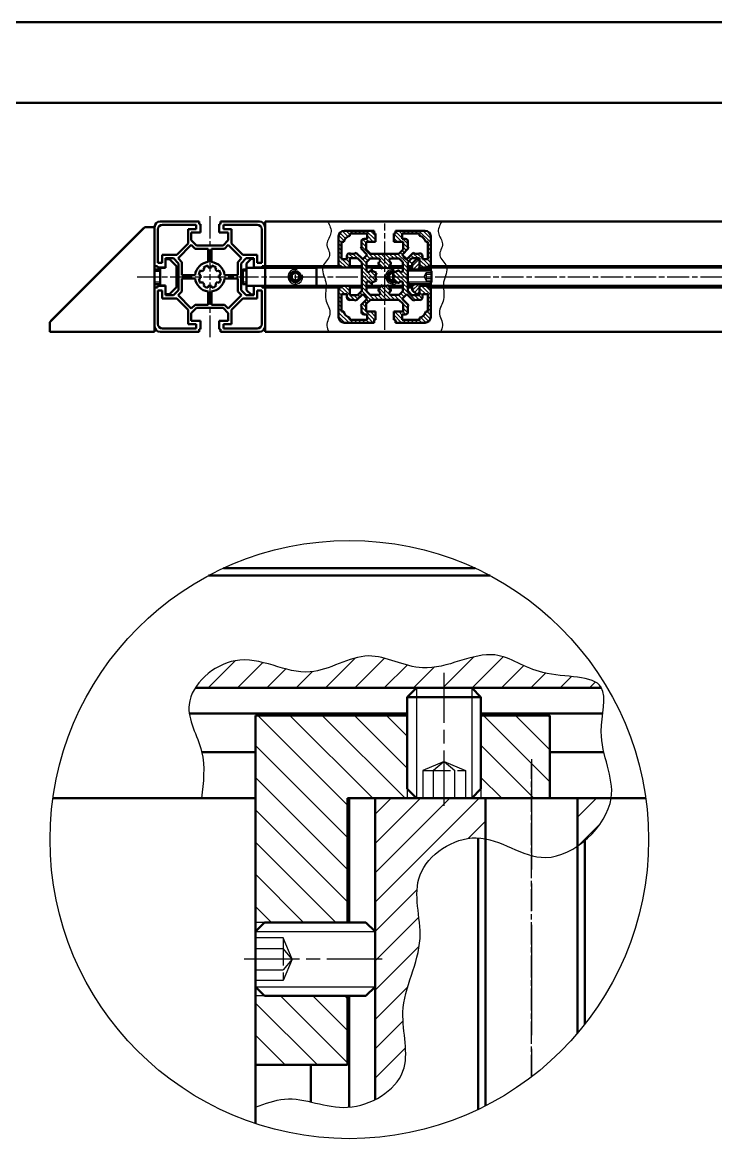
# Model space of a CAD drawing. Header units: millimetres. Extents: x 3537 to 7300, y -380 to 3324.
# Drawn here: x 4266 to 4643, y 1708 to 2315 of the extents above; entities that cross this region are included whole.
import ezdxf

# ---------------------------------------------------------------- set-up
doc = ezdxf.new("R2010")
doc.units = ezdxf.units.MM
for name, pattern in [('AM_ISO02W050x2', [3.75, 3, -0.75]), ('AM_ISO08W050', [18, 12, -1.5, 3, -1.5]), ('AM_ISO08W050x2', [9, 6, -0.75, 1.5, -0.75])]:
    doc.linetypes.add(name, pattern=pattern)
for name, color, linetype, lineweight in [('AM_0', 7, 'Continuous', 50), ('AM_1', 14, 'AM_ISO02W050x2', 25), ('AM_4', 3, 'Continuous', 25), ('AM_7', 4, 'AM_ISO08W050', 25), ('AM_8', 1, 'AM_ISO08W050x2', 25), ('MAIN-1', 7, 'Continuous', 50), ('Widoczne (ISO)', 7, 'Continuous', 50)]:
    doc.layers.add(name, color=color, linetype=linetype, lineweight=lineweight)
pattern_1 = [(45, (-5305.3465, -2026.3383), (-1.5939955, 1.5939955), [])]

# ---------------------------------------------------------------- blocks, each defined once
blk = doc.blocks.new('GENZOOC5LPPK5')
at = {"layer": 'AM_8'}
h = blk.add_hatch(dxfattribs=at)
h.set_pattern_fill('ANSI31', color=256, scale=0.71, style=0)
h.set_pattern_definition(pattern_1)
edge = h.paths.add_edge_path()
edge.add_spline(control_points=[(27.41, 16.5), (27.4, 16.51), (26.58, 17.95), (20.79, 17.25), (15.34, 21.61), (8.52, 17.16), (1.89, 21.33), (-4.78, 16.46), (-11.23, 21.13), (-15.81, 17.96), (-16.73, 16.5)], knot_values=[75.734657, 75.734657, 75.734657, 75.734657, 75.792541, 82.339852, 87.897237, 95.879463, 101.912559, 108.489132, 116.720906, 121.670152, 121.670152, 121.670152, 121.670152], degree=3, periodic=0)
edge.add_line((-16.73, 16.5), (27.41, 16.5))
h = blk.add_hatch(dxfattribs=at)
h.set_pattern_fill('ANSI31', color=256, scale=0.78, angle=90)
h.set_pattern_definition([(135, (-5305.3465, -2026.3383), (-1.7511499, -1.7511499), [])])
h.paths.add_polyline_path([(6.3, 13.5), (-3.57, 13.5), (-4.2, 13.5), (-10.2, 13.5), (-10.2, -9), (-9.2, -9), (-0.2, -9), (-0.2, -0.63), (-0.2, 0), (-0.2, 4.5), (6.3, 4.5), (6.3, 5.5)])
h.paths.add_polyline_path([(21.8, 9.5), (21.8, 11), (21.8, 13.5), (14.3, 13.5), (14.3, 5.5), (14.3, 4.5), (21.8, 4.5)])
h.paths.add_polyline_path([(-0.2, -17), (-9.2, -17), (-10.2, -17), (-10.2, -24.5), (-4.2, -24.5), (-2.7, -24.5), (-0.2, -24.5)])
h.paths.add_polyline_path([(-9.2, -9), (-10.2, -9), (-10.2, -10)])
h = blk.add_hatch(dxfattribs=at)
h.set_pattern_fill('ANSI31', color=256, scale=0.71, style=0)
h.set_pattern_definition(pattern_1)
edge = h.paths.add_edge_path()
edge.add_spline(control_points=[(2.8, -28.27), (4.19, -27.56), (7.08, -24.83), (4.7, -17.94), (8.88, -11.41), (5.91, -3.32), (11.69, 0.47), (14.47, 0.15), (14.8, 0.08)], knot_values=[13.08814, 13.08814, 13.08814, 13.08814, 17.378222, 23.771367, 32.022115, 38.919982, 46.250397, 47.250317, 47.250317, 47.250317, 47.250317], degree=3, periodic=0)
edge.add_line((14.8, 0.08), (14.8, 4.5))
edge.add_line((14.8, 4.5), (2.8, 4.5))
edge.add_line((2.8, 4.5), (2.8, -28.27))
edge = h.paths.add_edge_path()
edge.add_spline(control_points=[(24.8, -0.72), (26.66, 0.53), (28.16, 2.57), (28.45, 4.5)], knot_values=[57.632434, 57.632434, 57.632434, 57.632434, 63.676781, 63.676781, 63.676781, 63.676781], degree=3, periodic=0)
edge.add_line((28.45, 4.5), (24.8, 4.5))
edge.add_line((24.8, 4.5), (24.8, -0.72))
at = {"layer": 'AM_0'}
for p, q in [((-13.68, 29.5), (13.68, 29.5)), ((-15.29, 28.7), (15.29, 28.7)), ((27.41, 16.5), (-16.73, 16.5)), ((6.3, 15.5), (7.3, 16.5)), ((14.3, 15.5), (13.3, 16.5)), ((6.3, 5.5), (6.3, 15.5)), ((6.3, 15.5), (14.3, 15.5)), ((14.3, 5.5), (14.3, 15.5)), ((-17.38, 13.7), (6.3, 13.7)), ((14.3, 13.7), (27.54, 13.7)), ((-10.2, 9.5), (-16.04, 9.5)), ((21.8, 9.5), (27.67, 9.5)), ((6.3, 5.5), (7.3, 4.5)), ((14.3, 5.5), (13.3, 4.5)), ((-32.2, 4.5), (-10.2, 4.5)), ((-10.2, -30.88), (-10.2, 4.5)), ((0, 4.5), (0, -9)), ((2.8, -28.27), (2.8, 4.5)), ((14.8, 0.08), (14.8, 4.5)), ((21.8, 4.5), (32.2, 4.5)), ((24.8, -0.72), (24.8, 4.5)), ((14, -29.35), (14, 0.18)), ((14.8, -28.95), (14.8, 0.08)), ((24.8, -21.03), (24.8, -0.72)), ((25.6, -20.05), (25.6, -0.11)), ((-9.2, -9), (-10.2, -10)), ((-9.2, -9), (1.8, -9)), ((1.8, -9), (2.8, -10)), ((-9.2, -17), (-10.2, -16)), ((1.8, -17), (2.8, -16)), ((-9.2, -17), (1.8, -17)), ((-0.2, -24.5), (-0.2, -17)), ((-0.2, -24.5), (-0.2, -17)), ((0, -17), (0, -29.09)), ((-10.2, -24.5), (-4.2, -24.5)), ((-4.2, -24.5), (-2.7, -24.5)), ((-4.2, -24.5), (-4.2, -28.52)), ((-2.7, -24.5), (-0.2, -24.5))]:
    blk.add_line(p, q, dxfattribs=at)
at = {"layer": 'AM_1'}
for p, q in [((10.3, 8.5), (7.99, 7.5)), ((10.3, 8.5), (9.14, 7.5)), ((10.3, 8.5), (12.61, 7.5)), ((10.3, 8.5), (11.45, 7.5)), ((7.99, 7.5), (12.61, 7.5)), ((7.99, 7.5), (7.99, 4.5)), ((9.14, 4.5), (9.14, 7.5)), ((11.45, 4.5), (11.45, 7.5)), ((12.61, 7.5), (12.61, 4.5)), ((-7.2, -10.69), (-10.2, -10.69)), ((-7.2, -10.69), (-7.2, -15.31)), ((-6.2, -13), (-7.2, -10.69)), ((-10.2, -11.85), (-7.2, -11.85)), ((-6.2, -13), (-7.2, -11.85)), ((-6.2, -13), (-7.2, -15.31)), ((-6.2, -13), (-7.2, -14.16)), ((-10.2, -14.16), (-7.2, -14.16)), ((-7.2, -15.31), (-10.2, -15.31))]:
    blk.add_line(p, q, dxfattribs=at)
at = {"layer": 'AM_4'}
for p, q in [((7.3, 16.5), (7.3, 4.5)), ((13.3, 16.5), (13.3, 4.5)), ((6.3, 5.5), (6.3, 4.5)), ((14.3, 5.5), (14.3, 4.5)), ((-9.2, -9), (-10.2, -9)), ((-10.2, -10), (2.8, -10)), ((-10.2, -16), (2.8, -16)), ((-9.2, -17), (-10.2, -17))]:
    blk.add_line(p, q, dxfattribs=at)
blk.add_spline([(-10.2, -29.1), (-7.03, -28.21), (-0.18, -29.1), (5.83, -25.18), (5.83, -18.78), (7.68, -10.75), (7.68, -3.85), (13.8, 0.19), (21.32, -1.94), (28.45, 4.5), (27.38, 11.76), (27.38, 16.54), (21.04, 18.16), (15.82, 20.07), (7.96, 18.67), (2.07, 19.96), (-4.27, 18.22), (-12.41, 19.45), (-17.41, 14.69), (-16.06, 9.58), (-16.06, 4.5)], degree=3, dxfattribs=at)
at = {"layer": 'AM_7'}
blk.add_line((19.8, 8.74), (19.8, -25.79), dxfattribs=at)
at = {"layer": 'AM_8'}
for p, q in [((10.3, 3.68), (10.3, 18.12)), ((3.57, -13), (-11.72, -13))]:
    blk.add_line(p, q, dxfattribs=at)
at = {"layer": 'MAIN-1'}
for p, q in [((-10.2, 13.5), (-10.2, -24.5)), ((-10.2, 13.5), (-4.2, 13.5)), ((-10.2, -24.5), (-10.2, 13.5)), ((-10.2, 13.5), (-4.2, 13.5)), ((-10.2, 13.5), (-10.2, 13.5)), ((-3.57, 13.5), (-4.2, 13.5)), ((-3.57, 13.5), (-4.2, 13.5)), ((6.3, 13.5), (-3.57, 13.5)), ((6.3, 13.5), (-3.57, 13.5)), ((21.8, 13.5), (14.3, 13.5)), ((21.8, 13.5), (14.3, 13.5)), ((21.8, 13.5), (21.8, 11)), ((21.8, 13.5), (21.8, 13.5)), ((21.8, 11), (21.8, 13.5)), ((21.8, 9.5), (21.8, 11)), ((21.8, 9.5), (21.8, 11)), ((21.8, 4.5), (21.8, 9.5)), ((21.8, 9.5), (21.8, 9.5)), ((21.8, 9.5), (21.8, 9.5)), ((21.8, 4.5), (21.8, 9.5)), ((-0.2, 4.5), (21.8, 4.5)), ((-0.2, 4.5), (-0.2, 0)), ((-0.2, 4.5), (21.8, 4.5)), ((-0.2, 4.5), (-0.2, 4.5)), ((-0.2, 4.5), (-0.2, 0)), ((21.8, 4.5), (21.8, 4.5)), ((-0.2, -0.63), (-0.2, 0)), ((-0.2, -0.63), (-0.2, 0)), ((-0.2, -9), (-0.2, -0.63)), ((-0.2, -9), (-0.2, -0.63)), ((-10.2, -19.5), (-10.2, -19.5)), ((-0.2, -19.5), (-0.2, -19.5))]:
    blk.add_line(p, q, dxfattribs=at)

msp = doc.modelspace()

# ---------------------------------------------------------------- hatches: boundary and pattern name
at = {"layer": 'AM_8'}
h = msp.add_hatch(dxfattribs=at)
h.set_pattern_fill('ANSI31', color=256, scale=0.49, angle=90)
h.set_pattern_definition([(135, (-1487.1034, -77.9002), (-1.10008137, -1.10008137), [])])
h.paths.add_polyline_path([(4488.147, 2198.631, 0.4142136), (4485.147, 2201.631), (4468.947, 2201.631), (4468.947, 2200.131), (4468.147, 2200.131), (4468.147, 2195.631), (4473.197, 2195.631), (4473.197, 2191.431), (4470.897, 2189.131), (4455.397, 2189.131), (4453.097, 2191.431), (4453.097, 2195.631), (4458.147, 2195.631), (4458.147, 2200.131), (4457.347, 2200.131), (4457.347, 2201.631), (4441.147, 2201.631, 0.4142136), (4438.147, 2198.631), (4438.147, 2182.431), (4439.647, 2182.431), (4439.647, 2181.631), (4444.147, 2181.631), (4444.147, 2186.681), (4448.347, 2186.681), (4450.647, 2184.381), (4450.647, 2176.631), (4458.147, 2176.631, -0.1095178), (4458.615, 2178.744), (4455.897, 2180.012, 0.4234849), (4455.225, 2179.757, -0.802821), (4453.255, 2180.131), (4453.246, 2184.477), (4455.301, 2186.532), (4459.59, 2186.523, -0.8045754), (4460.07, 2184.575), (4460.008, 2184.546, 0.4142136), (4459.766, 2183.882), (4461.034, 2181.163, -0.2216947), (4465.26, 2181.163), (4466.528, 2183.882, 0.4234849), (4466.272, 2184.553, -0.802821), (4466.647, 2186.523), (4470.993, 2186.532), (4473.048, 2184.477), (4473.039, 2180.188, -0.8045754), (4471.091, 2179.709), (4471.062, 2179.77, 0.4142136), (4470.397, 2180.012), (4467.679, 2178.744, -0.1095178), (4468.147, 2176.631), (4475.647, 2176.631), (4475.647, 2179.631), (4475.647, 2184.381), (4477.947, 2186.681), (4482.147, 2186.681), (4482.147, 2181.631), (4486.647, 2181.631), (4486.647, 2182.431), (4488.147, 2182.431)])
h.paths.add_polyline_path([(4472.615, 2188.587), (4476.094, 2192.065, -0.1702889), (4475.801, 2195.362, 0.4890704), (4474.347, 2197.231), (4472.647, 2197.231), (4472.647, 2200.031), (4482.147, 2200.031), (4482.147, 2198.901, -0.2450906), (4485.417, 2195.631), (4486.547, 2195.631), (4486.547, 2186.131), (4483.747, 2186.131), (4483.747, 2187.831, 0.4890819), (4481.878, 2189.285, -0.170286), (4478.581, 2189.578), (4475.102, 2186.099)], flags=16)
h.paths.add_polyline_path([(4453.679, 2188.587), (4451.192, 2186.099), (4447.713, 2189.578, -0.1702889), (4444.416, 2189.285, 0.4890704), (4442.547, 2187.831), (4442.547, 2186.131), (4439.747, 2186.131), (4439.747, 2195.631), (4440.877, 2195.631, -0.2450906), (4444.147, 2198.901), (4444.147, 2200.031), (4453.647, 2200.031), (4453.647, 2197.231), (4451.947, 2197.231, 0.4890819), (4450.493, 2195.362, -0.170286), (4450.2, 2192.065)], flags=16)
h.paths.add_polyline_path([(4475.647, 2176.631), (4468.147, 2176.631, -0.1095178), (4467.679, 2174.518), (4470.397, 2173.25, 0.4234849), (4471.069, 2173.506, -0.802821), (4473.039, 2173.131), (4473.048, 2168.785), (4470.993, 2166.73), (4466.704, 2166.739, -0.8045754), (4466.224, 2168.687), (4466.286, 2168.716, 0.4142136), (4466.528, 2169.381), (4465.26, 2172.1, -0.2216947), (4461.034, 2172.1), (4459.766, 2169.381, 0.4234849), (4460.022, 2168.71, -0.802821), (4459.647, 2166.739), (4455.301, 2166.73), (4453.246, 2168.785), (4453.255, 2173.074, -0.8045754), (4455.203, 2173.554), (4455.232, 2173.492, 0.4142136), (4455.897, 2173.25), (4458.615, 2174.518, -0.1095178), (4458.147, 2176.631), (4450.647, 2176.631), (4450.647, 2168.881), (4448.347, 2166.581), (4444.147, 2166.581), (4444.147, 2171.631), (4439.647, 2171.631), (4439.647, 2170.831), (4438.147, 2170.831), (4438.147, 2154.631, 0.4142136), (4441.147, 2151.631), (4457.347, 2151.631), (4457.347, 2153.131), (4458.147, 2153.131), (4458.147, 2157.631), (4453.097, 2157.631), (4453.097, 2161.831), (4455.397, 2164.131), (4470.897, 2164.131), (4473.197, 2161.831), (4473.197, 2157.631), (4468.147, 2157.631), (4468.147, 2153.131), (4468.947, 2153.131), (4468.947, 2151.631), (4485.147, 2151.631, 0.4142136), (4488.147, 2154.631), (4488.147, 2170.831), (4486.647, 2170.831), (4486.647, 2171.631), (4482.147, 2171.631), (4482.147, 2166.881), (4482.147, 2166.581), (4477.947, 2166.581), (4475.647, 2168.881)])
h.paths.add_polyline_path([(4475.102, 2167.163), (4478.581, 2163.684, -0.1702889), (4481.878, 2163.977, 0.4890704), (4483.747, 2165.431), (4483.747, 2167.131), (4486.547, 2167.131), (4486.547, 2157.631), (4485.417, 2157.631, -0.2450906), (4482.147, 2154.361), (4482.147, 2153.231), (4472.647, 2153.231), (4472.647, 2156.031), (4474.347, 2156.031, 0.4890819), (4475.801, 2157.9, -0.170286), (4476.094, 2161.197), (4472.615, 2164.676)], flags=16)
h.paths.add_polyline_path([(4453.679, 2164.676), (4450.2, 2161.197, -0.1702889), (4450.493, 2157.9, 0.4890704), (4451.947, 2156.031), (4453.647, 2156.031), (4453.647, 2153.231), (4444.147, 2153.231), (4444.147, 2154.361, -0.2450906), (4440.877, 2157.631), (4439.747, 2157.631), (4439.747, 2167.131), (4442.547, 2167.131), (4442.547, 2165.431, 0.4890819), (4444.416, 2163.977, -0.170286), (4447.713, 2163.684), (4451.192, 2167.163)], flags=16)
h = msp.add_hatch(dxfattribs=at)
h.set_pattern_fill('ANSI31', color=256, scale=0.49)
h.set_pattern_definition([(45, (-1487.1034, -77.9002), (-1.10008137, 1.10008137), [])])
h.paths.add_polyline_path([(4482.147, 2186.381), (4480.847, 2186.381), (4480.647, 2186.381), (4478.147, 2183.881), (4478.147, 2181.531), (4478.147, 2180.631), (4487.647, 2180.631), (4488.147, 2180.131), (4488.147, 2181.531), (4482.147, 2181.531)])
h.paths.add_polyline_path([(4482.147, 2171.731), (4488.147, 2171.731), (4488.147, 2173.131), (4487.647, 2172.631), (4478.147, 2172.631), (4478.147, 2171.731), (4478.147, 2169.381), (4480.647, 2166.881), (4480.847, 2166.881), (4482.147, 2166.881)])

# ---------------------------------------------------------------- linework, layer by layer
at = {"layer": 'AM_0'}
for p, q in [((5022.196, 2314.913), (3537.196, 2314.913)), ((4997.196, 2271.163), (3562.196, 2271.163)), ((4338.147, 2203.631), (4338.147, 2182.431)), ((4362.347, 2206.631), (4341.147, 2206.631)), ((4360.647, 2204.831), (4342.447, 2204.831)), ((4360.647, 2202.431), (4360.647, 2204.831)), ((4362.347, 2205.131), (4362.347, 2206.631)), ((4363.147, 2205.131), (4362.347, 2205.131)), ((4363.147, 2200.631), (4363.147, 2205.131)), ((4373.947, 2205.131), (4373.147, 2205.131)), ((4373.147, 2205.131), (4373.147, 2200.631)), ((4395.147, 2206.631), (4373.947, 2206.631)), ((4373.947, 2206.631), (4373.947, 2205.131)), ((4393.847, 2204.831), (4375.647, 2204.831)), ((4375.647, 2204.831), (4375.647, 2202.431)), ((4398.147, 2206.631), (4779.797, 2206.631)), ((4398.147, 2206.631), (4398.147, 2203.631)), ((4398.147, 2182.431), (4398.147, 2203.631)), ((4339.947, 2202.331), (4339.947, 2184.131)), ((4356.297, 2194.621), (4356.297, 2202.431)), ((4356.297, 2202.431), (4360.647, 2202.431)), ((4358.097, 2196.431), (4358.097, 2200.631)), ((4358.097, 2200.631), (4363.147, 2200.631)), ((4373.147, 2200.631), (4378.197, 2200.631)), ((4375.647, 2202.431), (4379.997, 2202.431)), ((4378.197, 2200.631), (4378.197, 2196.431)), ((4379.997, 2202.431), (4379.997, 2194.621)), ((4396.347, 2184.131), (4396.347, 2202.331)), ((4350.157, 2188.481), (4356.297, 2194.621)), ((4358.102, 2193.881), (4350.898, 2186.676)), ((4360.897, 2193.631), (4358.097, 2196.431)), ((4360.151, 2191.831), (4358.102, 2193.881)), ((4367.247, 2191.831), (4360.151, 2191.831)), ((4375.397, 2193.631), (4360.897, 2193.631)), ((4367.247, 2184.631), (4367.247, 2191.831)), ((4369.047, 2191.831), (4369.047, 2184.631)), ((4376.143, 2191.831), (4369.047, 2191.831)), ((4378.197, 2196.431), (4375.397, 2193.631)), ((4378.192, 2193.881), (4376.143, 2191.831)), ((4385.396, 2186.676), (4378.192, 2193.881)), ((4379.997, 2194.621), (4386.137, 2188.481)), ((4342.347, 2184.131), (4342.347, 2188.481)), ((4342.347, 2188.481), (4350.157, 2188.481)), ((4344.147, 2181.631), (4344.147, 2186.681)), ((4344.147, 2186.681), (4348.347, 2186.681)), ((4348.347, 2186.681), (4351.147, 2183.881)), ((4350.898, 2186.676), (4352.947, 2184.627)), ((4352.947, 2184.627), (4352.947, 2177.531)), ((4383.347, 2184.627), (4385.396, 2186.676)), ((4383.347, 2177.531), (4383.347, 2184.627)), ((4385.147, 2183.881), (4387.947, 2186.681)), ((4386.137, 2188.481), (4393.947, 2188.481)), ((4387.947, 2186.681), (4392.147, 2186.681)), ((4392.147, 2186.681), (4392.147, 2181.631)), ((4393.947, 2188.481), (4393.947, 2184.131)), ((4338.147, 2182.431), (4339.647, 2182.431)), ((4338.147, 2180.631), (4341.164, 2180.631)), ((4339.647, 2182.431), (4339.647, 2181.631)), ((4339.647, 2181.631), (4344.147, 2181.631)), ((4339.947, 2184.131), (4342.347, 2184.131)), ((4349.964, 2179.814), (4350.147, 2179.631)), ((4350.147, 2179.631), (4350.147, 2173.631)), ((4351.147, 2183.881), (4351.147, 2169.381)), ((4364.05, 2179.496), (4363.149, 2180.127)), ((4364.647, 2181.625), (4365.278, 2180.724)), ((4367.278, 2181.552), (4367.087, 2182.635)), ((4369.205, 2182.635), (4369.014, 2181.552)), ((4371.014, 2180.724), (4371.645, 2181.625)), ((4373.143, 2180.127), (4372.242, 2179.496)), ((4385.147, 2169.381), (4385.147, 2183.881)), ((4386.147, 2180.631), (4385.147, 2179.631)), ((4388.147, 2180.631), (4386.147, 2180.631)), ((4386.147, 2180.631), (4386.147, 2172.631)), ((4392.147, 2181.631), (4396.647, 2181.631)), ((4393.947, 2184.131), (4396.347, 2184.131)), ((4396.647, 2181.631), (4396.647, 2182.431)), ((4396.647, 2182.431), (4398.147, 2182.431)), ((4398.147, 2182.431), (4438.147, 2182.431)), ((4398.147, 2182.431), (4398.147, 2170.831)), ((4398.147, 2181.631), (4450.647, 2181.631)), ((4401.647, 2181.531), (4426.147, 2181.531)), ((4412.647, 2177.787), (4414.647, 2178.941)), ((4414.647, 2178.941), (4416.647, 2177.787)), ((4444.147, 2182.431), (4450.647, 2182.431)), ((4453.25, 2182.431), (4460.442, 2182.431)), ((4453.252, 2181.631), (4460.815, 2181.631)), ((4465.479, 2181.631), (4473.042, 2181.631)), ((4465.647, 2177.787), (4467.647, 2178.941)), ((4465.852, 2182.431), (4473.044, 2182.431)), ((4467.647, 2178.941), (4467.85, 2178.824)), ((4475.647, 2182.431), (4478.147, 2182.431)), ((4475.647, 2181.631), (4478.147, 2181.631)), ((4476.647, 2180.631), (4475.647, 2179.631)), ((4475.647, 2179.631), (4475.647, 2173.631)), ((4487.647, 2180.631), (4476.647, 2180.631)), ((4482.147, 2181.631), (4779.797, 2181.631)), ((4487.647, 2180.631), (4488.647, 2179.631)), ((4488.147, 2182.431), (4779.797, 2182.431)), ((4488.647, 2179.631), (4488.647, 2173.631)), ((4341.164, 2172.631), (4338.147, 2172.631)), ((4349.964, 2173.448), (4350.147, 2173.631)), ((4352.947, 2177.531), (4360.147, 2177.531)), ((4360.147, 2175.731), (4352.947, 2175.731)), ((4352.947, 2175.731), (4352.947, 2168.636)), ((4362.138, 2177.687), (4363.222, 2177.496)), ((4363.222, 2175.76), (4362.138, 2175.569)), ((4363.149, 2173.129), (4364.05, 2173.76)), ((4365.278, 2172.532), (4364.647, 2171.631)), ((4371.645, 2171.631), (4371.014, 2172.532)), ((4372.242, 2173.76), (4373.143, 2173.129)), ((4373.07, 2177.496), (4374.153, 2177.687)), ((4374.153, 2175.569), (4373.07, 2175.76)), ((4376.147, 2177.531), (4383.347, 2177.531)), ((4383.347, 2175.731), (4376.147, 2175.731)), ((4383.347, 2168.636), (4383.347, 2175.731)), ((4386.147, 2172.631), (4385.147, 2173.631)), ((4388.147, 2172.631), (4386.147, 2172.631)), ((4412.647, 2175.475), (4412.647, 2177.787)), ((4414.647, 2174.321), (4412.647, 2175.475)), ((4416.647, 2175.475), (4414.647, 2174.321)), ((4416.647, 2175.475), (4416.647, 2177.787)), ((4465.647, 2175.475), (4465.647, 2177.787)), ((4467.647, 2174.321), (4465.647, 2175.475)), ((4467.85, 2174.438), (4467.647, 2174.321)), ((4476.647, 2172.631), (4475.647, 2173.631)), ((4487.647, 2172.631), (4476.647, 2172.631)), ((4487.647, 2172.631), (4488.647, 2173.631)), ((4339.647, 2170.831), (4338.147, 2170.831)), ((4338.147, 2170.831), (4338.147, 2149.631)), ((4344.147, 2171.631), (4339.647, 2171.631)), ((4339.647, 2171.631), (4339.647, 2170.831)), ((4342.347, 2169.131), (4339.947, 2169.131)), ((4339.947, 2169.131), (4339.947, 2150.931)), ((4342.347, 2164.781), (4342.347, 2169.131)), ((4344.147, 2166.581), (4344.147, 2171.631)), ((4348.347, 2166.581), (4344.147, 2166.581)), ((4351.147, 2169.381), (4348.347, 2166.581)), ((4352.947, 2168.636), (4350.898, 2166.586)), ((4350.898, 2166.586), (4358.102, 2159.382)), ((4367.087, 2170.621), (4367.278, 2171.704)), ((4367.247, 2161.431), (4367.247, 2168.632)), ((4369.014, 2171.704), (4369.205, 2170.621)), ((4369.047, 2168.632), (4369.047, 2161.431)), ((4378.192, 2159.382), (4385.396, 2166.586)), ((4385.396, 2166.586), (4383.347, 2168.636)), ((4387.947, 2166.581), (4385.147, 2169.381)), ((4392.147, 2166.581), (4387.947, 2166.581)), ((4396.647, 2171.631), (4392.147, 2171.631)), ((4392.147, 2171.631), (4392.147, 2166.581)), ((4393.947, 2169.131), (4393.947, 2164.781)), ((4396.347, 2169.131), (4393.947, 2169.131)), ((4396.347, 2150.931), (4396.347, 2169.131)), ((4396.647, 2170.831), (4396.647, 2171.631)), ((4398.147, 2170.831), (4396.647, 2170.831)), ((4398.147, 2171.631), (4450.647, 2171.631)), ((4398.147, 2170.831), (4439.647, 2170.831)), ((4398.147, 2149.631), (4398.147, 2170.831)), ((4401.647, 2171.731), (4426.147, 2171.731)), ((4444.147, 2170.831), (4450.647, 2170.831)), ((4453.25, 2170.831), (4460.442, 2170.831)), ((4453.252, 2171.631), (4460.815, 2171.631)), ((4465.479, 2171.631), (4473.042, 2171.631)), ((4465.852, 2170.831), (4473.044, 2170.831)), ((4475.647, 2171.631), (4478.147, 2171.631)), ((4475.647, 2170.831), (4478.147, 2170.831)), ((4482.147, 2171.631), (4779.797, 2171.631)), ((4486.647, 2170.831), (4779.797, 2170.831)), ((4350.157, 2164.781), (4342.347, 2164.781)), ((4356.297, 2158.641), (4350.157, 2164.781)), ((4358.102, 2159.382), (4360.151, 2161.431)), ((4360.151, 2161.431), (4367.247, 2161.431)), ((4369.047, 2161.431), (4376.143, 2161.431)), ((4376.143, 2161.431), (4378.192, 2159.382)), ((4386.137, 2164.781), (4379.997, 2158.641)), ((4393.947, 2164.781), (4386.137, 2164.781)), ((4356.297, 2150.831), (4356.297, 2158.641)), ((4358.097, 2156.831), (4360.897, 2159.631)), ((4358.097, 2152.631), (4358.097, 2156.831)), ((4360.897, 2159.631), (4375.397, 2159.631)), ((4375.397, 2159.631), (4378.197, 2156.831)), ((4378.197, 2156.831), (4378.197, 2152.631)), ((4379.997, 2158.641), (4379.997, 2150.831)), ((4342.447, 2148.431), (4360.647, 2148.431)), ((4360.647, 2150.831), (4356.297, 2150.831)), ((4363.147, 2152.631), (4358.097, 2152.631)), ((4360.647, 2148.431), (4360.647, 2150.831)), ((4363.147, 2148.131), (4363.147, 2152.631)), ((4378.197, 2152.631), (4373.147, 2152.631)), ((4373.147, 2152.631), (4373.147, 2148.131)), ((4379.997, 2150.831), (4375.647, 2150.831)), ((4375.647, 2150.831), (4375.647, 2148.431)), ((4375.647, 2148.431), (4393.847, 2148.431)), ((4398.147, 2146.631), (4398.147, 2149.631)), ((4341.147, 2146.631), (4362.347, 2146.631)), ((4362.347, 2146.631), (4362.347, 2148.131)), ((4362.347, 2148.131), (4363.147, 2148.131)), ((4373.147, 2148.131), (4373.947, 2148.131)), ((4373.947, 2148.131), (4373.947, 2146.631)), ((4373.947, 2146.631), (4395.147, 2146.631)), ((4398.147, 2146.631), (4779.797, 2146.631))]:
    msp.add_line(p, q, dxfattribs=at)
msp.add_circle((4414.647, 2176.631), 3, dxfattribs=at)
for centre, radius, start, end in [((4341.147, 2203.631), 3, 90, 180), ((4342.447, 2202.331), 2.5, 90, 180), ((4393.847, 2202.331), 2.5, 0, 90), ((4395.147, 2203.631), 3, 0, 90), ((4368.147, 2176.631), 8.05, 96.41916, 173.58084), ((4368.147, 2176.631), 8.05, 6.41916, 83.58084), ((4368.146, 2176.628), 6.1, 145, 170), ((4368.146, 2176.628), 5, 125, 145), ((4368.146, 2176.628), 6.1, 100, 125), ((4368.146, 2176.628), 5, 80, 100), ((4368.146, 2176.628), 6.1, 55, 80), ((4368.146, 2176.628), 5, 35, 55), ((4368.146, 2176.628), 6.1, 10, 35), ((4467.647, 2176.631), 3, 64.34041, 295.659457), ((4368.147, 2176.631), 8.05, 186.41916, 263.58084), ((4368.146, 2176.628), 6.1, 190, 215), ((4368.146, 2176.628), 5, 170, 190), ((4368.146, 2176.628), 5, 215, 235), ((4368.147, 2176.631), 8.05, 276.41916, 353.58084), ((4368.146, 2176.628), 5, 305, 325), ((4368.146, 2176.628), 5, 350, 10), ((4368.146, 2176.628), 6.1, 325, 350), ((4368.146, 2176.628), 6.1, 235, 260), ((4368.146, 2176.628), 5, 260, 280), ((4368.146, 2176.628), 6.1, 280, 305), ((4341.147, 2149.631), 3, 180, 270), ((4342.447, 2150.931), 2.5, 180, 270), ((4393.847, 2150.931), 2.5, 270, 0), ((4395.147, 2149.631), 3, 270, 0)]:
    msp.add_arc(centre, radius, start, end, dxfattribs=at)
at = {"layer": 'AM_1'}
for p, q in [((4484.647, 2176.631), (4485.647, 2178.941)), ((4485.647, 2178.941), (4485.647, 2174.321)), ((4485.647, 2178.941), (4488.647, 2178.941)), ((4484.647, 2176.631), (4485.647, 2177.786)), ((4484.647, 2176.631), (4485.647, 2174.321)), ((4484.647, 2176.631), (4485.647, 2175.476)), ((4488.647, 2177.786), (4485.647, 2177.786)), ((4488.647, 2175.476), (4485.647, 2175.476)), ((4485.647, 2174.321), (4488.647, 2174.321))]:
    msp.add_line(p, q, dxfattribs=at)
at = {"layer": 'AM_4'}
for p, q in [((4338.147, 2179.631), (4341.164, 2179.631)), ((4349.964, 2179.631), (4350.147, 2179.631)), ((4388.147, 2179.631), (4385.147, 2179.631)), ((4488.647, 2179.631), (4475.647, 2179.631)), ((4341.164, 2173.631), (4338.147, 2173.631)), ((4350.147, 2173.631), (4349.964, 2173.631)), ((4388.147, 2173.631), (4385.147, 2173.631)), ((4488.647, 2173.631), (4475.647, 2173.631))]:
    msp.add_line(p, q, dxfattribs=at)
msp.add_circle((4443.939, 1870.656), 162.584, dxfattribs=at)
for centre, radius, start, end in [((4414.647, 2176.631), 4, 75.995912, 15.663003), ((4467.666, 2176.669), 4.019, 80.335637, 306.0722)]:
    msp.add_arc(centre, radius, start, end, dxfattribs=at)
for points in [[(4432.149, 2206.631), (4433.968, 2200.438), (4431.736, 2194.489), (4433.224, 2188.209), (4429.586, 2182.431), (4431.157, 2173.585), (4431.157, 2164.223), (4433.391, 2157.2), (4431.738, 2149.997), (4432.896, 2146.631)], [(4494.145, 2206.631), (4492.325, 2200.438), (4494.558, 2194.489), (4493.07, 2188.209), (4496.708, 2182.431), (4495.137, 2173.585), (4495.137, 2164.223), (4492.903, 2157.2), (4494.556, 2149.997), (4493.398, 2146.631)]]:
    msp.add_spline(points, degree=3, dxfattribs=at)
at = {"layer": 'AM_7'}
for p, q in [((4368.141, 2209.493), (4368.141, 2143.77)), ((4463.147, 2147.82), (4463.147, 2205.518)), ((4467.647, 2171.906), (4467.647, 2181.421)), ((4328.647, 2176.631), (4849.297, 2176.631)), ((4462.922, 2176.631), (4472.437, 2176.631)), ((4499.888, 2176.631), (4509.404, 2176.631)), ((4542.939, 1741.689), (4542.939, 1912.513))]:
    msp.add_line(p, q, dxfattribs=at)
at = {"layer": 'AM_8'}
for p, q in [((4478.147, 2183.881), (4472.895, 2187.231)), ((4414.647, 2171.906), (4414.647, 2181.421))]:
    msp.add_line(p, q, dxfattribs=at)
at = {"layer": 'MAIN-1'}
for p, q in [((4332.147, 2202.931), (4281.847, 2152.631)), ((4281.847, 2152.631), (4332.147, 2202.931)), ((4332.847, 2203.631), (4330.847, 2201.631)), ((4330.847, 2201.631), (4332.847, 2203.631)), ((4332.147, 2202.931), (4332.147, 2202.931)), ((4332.847, 2203.631), (4338.147, 2203.631)), ((4332.847, 2203.631), (4332.847, 2203.631)), ((4338.147, 2203.631), (4332.847, 2203.631)), ((4338.147, 2201.631), (4338.147, 2203.631)), ((4338.147, 2203.631), (4338.147, 2201.631)), ((4338.147, 2203.631), (4338.147, 2203.631)), ((4330.847, 2201.631), (4283.147, 2153.931)), ((4283.147, 2153.931), (4330.847, 2201.631)), ((4338.147, 2146.631), (4338.147, 2201.631)), ((4338.147, 2146.631), (4338.147, 2201.631)), ((4338.147, 2196.831), (4338.147, 2196.831)), ((4338.147, 2196.831), (4338.147, 2196.831)), ((4338.147, 2195.981), (4338.147, 2195.981)), ((4344.147, 2186.131), (4344.147, 2181.481)), ((4346.164, 2186.131), (4344.147, 2186.131)), ((4349.964, 2182.331), (4346.164, 2186.131)), ((4388.147, 2183.881), (4390.647, 2186.381)), ((4388.147, 2183.881), (4390.647, 2186.381)), ((4390.647, 2186.381), (4390.647, 2186.381)), ((4392.147, 2186.381), (4390.647, 2186.381)), ((4390.647, 2186.381), (4392.147, 2186.381)), ((4392.147, 2186.381), (4392.147, 2186.381)), ((4392.147, 2186.381), (4392.147, 2181.531)), ((4392.147, 2181.531), (4392.147, 2186.381)), ((4480.647, 2186.381), (4478.147, 2183.881)), ((4480.647, 2186.381), (4478.147, 2183.881)), ((4482.147, 2186.381), (4480.647, 2186.381)), ((4480.647, 2186.381), (4480.647, 2186.381)), ((4480.647, 2186.381), (4480.847, 2186.381)), ((4480.847, 2186.381), (4482.147, 2186.381)), ((4480.847, 2186.381), (4480.847, 2186.381)), ((4482.114, 2186.381), (4482.114, 2186.381)), ((4482.147, 2186.381), (4482.147, 2181.531)), ((4482.147, 2186.381), (4482.147, 2186.381)), ((4482.147, 2186.381), (4482.147, 2181.531)), ((4338.147, 2179.826), (4338.147, 2179.826)), ((4338.147, 2179.826), (4338.147, 2179.826)), ((4341.164, 2171.781), (4341.164, 2181.481)), ((4344.147, 2181.481), (4341.164, 2181.481)), ((4349.964, 2182.331), (4349.964, 2182.331)), ((4349.964, 2170.931), (4349.964, 2182.331)), ((4388.147, 2183.881), (4388.147, 2181.531)), ((4388.147, 2183.881), (4388.147, 2183.881)), ((4388.147, 2183.881), (4388.147, 2169.381)), ((4388.147, 2181.531), (4401.647, 2181.531)), ((4388.147, 2181.531), (4388.147, 2181.531)), ((4388.147, 2181.531), (4388.147, 2171.731)), ((4392.147, 2181.531), (4392.147, 2181.531)), ((4397.147, 2181.531), (4392.147, 2181.531)), ((4397.147, 2181.531), (4397.147, 2181.531)), ((4397.147, 2181.531), (4401.647, 2181.531)), ((4401.674, 2181.631), (4401.647, 2181.531)), ((4401.647, 2181.531), (4401.647, 2181.531)), ((4426.147, 2181.531), (4426.147, 2171.731)), ((4456.147, 2181.531), (4456.147, 2181.531)), ((4456.147, 2181.531), (4460.862, 2181.531)), ((4456.147, 2179.895), (4456.147, 2181.531)), ((4462.152, 2181.531), (4464.142, 2181.531)), ((4465.432, 2181.531), (4473.042, 2181.531)), ((4475.647, 2181.531), (4478.147, 2181.531)), ((4478.147, 2183.881), (4478.147, 2181.531)), ((4478.147, 2183.881), (4478.147, 2183.881)), ((4478.147, 2180.631), (4478.147, 2183.881)), ((4478.147, 2183.881), (4478.147, 2183.881)), ((4478.147, 2181.531), (4478.147, 2181.531)), ((4478.147, 2180.631), (4478.147, 2181.531)), ((4478.147, 2181.531), (4478.147, 2181.531)), ((4488.147, 2181.531), (4482.147, 2181.531)), ((4482.147, 2181.531), (4482.147, 2181.531)), ((4482.147, 2181.531), (4482.147, 2181.531)), ((4488.147, 2181.531), (4482.147, 2181.531)), ((4487.114, 2181.531), (4487.114, 2181.531)), ((4488.147, 2181.531), (4488.147, 2181.531)), ((4488.147, 2180.131), (4488.147, 2181.531)), ((4488.147, 2180.131), (4488.147, 2181.531)), ((4456.147, 2171.631), (4456.147, 2173.367)), ((4478.147, 2171.731), (4478.147, 2172.631)), ((4478.147, 2169.381), (4478.147, 2172.631)), ((4478.147, 2171.731), (4478.147, 2172.631)), ((4488.147, 2171.731), (4488.147, 2173.131)), ((4488.147, 2171.731), (4488.147, 2173.131)), ((4338.147, 2166.831), (4338.147, 2166.831)), ((4338.147, 2166.831), (4338.147, 2166.831)), ((4344.147, 2171.781), (4341.164, 2171.781)), ((4344.147, 2171.781), (4344.147, 2167.131)), ((4344.147, 2167.131), (4346.164, 2167.131)), ((4346.164, 2167.131), (4349.964, 2170.931)), ((4349.964, 2170.931), (4349.964, 2170.931)), ((4401.647, 2171.731), (4388.147, 2171.731)), ((4388.147, 2171.731), (4388.147, 2171.731)), ((4388.147, 2169.381), (4388.147, 2171.731)), ((4390.647, 2166.881), (4388.147, 2169.381)), ((4388.147, 2169.381), (4388.147, 2169.381)), ((4390.647, 2166.881), (4388.147, 2169.381)), ((4392.147, 2166.881), (4390.647, 2166.881)), ((4390.647, 2166.881), (4392.147, 2166.881)), ((4390.647, 2166.881), (4390.647, 2166.881)), ((4392.147, 2166.881), (4392.147, 2171.731)), ((4397.147, 2171.731), (4392.147, 2171.731)), ((4392.147, 2171.731), (4392.147, 2171.731)), ((4392.147, 2166.881), (4392.147, 2171.731)), ((4392.147, 2166.881), (4392.147, 2166.881)), ((4397.147, 2171.731), (4397.147, 2171.731)), ((4397.147, 2171.731), (4401.647, 2171.731)), ((4401.674, 2171.631), (4401.647, 2171.731)), ((4401.647, 2171.731), (4401.647, 2171.731)), ((4456.147, 2171.731), (4460.862, 2171.731)), ((4456.147, 2171.731), (4456.147, 2171.731)), ((4462.152, 2171.731), (4464.142, 2171.731)), ((4465.432, 2171.731), (4473.042, 2171.731)), ((4475.647, 2171.731), (4478.147, 2171.731)), ((4478.147, 2171.731), (4475.647, 2171.731)), ((4478.147, 2171.731), (4478.147, 2171.731)), ((4478.147, 2169.381), (4478.147, 2171.731)), ((4478.147, 2171.731), (4478.147, 2171.731)), ((4478.147, 2169.381), (4480.647, 2166.881)), ((4478.147, 2169.381), (4478.147, 2169.381)), ((4478.147, 2169.381), (4480.647, 2166.881)), ((4480.647, 2166.881), (4480.647, 2166.881)), ((4482.147, 2166.881), (4480.647, 2166.881)), ((4480.647, 2166.881), (4480.847, 2166.881)), ((4480.847, 2166.881), (4482.147, 2166.881)), ((4480.847, 2166.881), (4480.847, 2166.881)), ((4482.147, 2171.731), (4482.147, 2166.881)), ((4482.147, 2166.881), (4482.147, 2171.731)), ((4482.147, 2171.731), (4482.147, 2171.731)), ((4488.147, 2171.731), (4482.147, 2171.731)), ((4488.147, 2171.731), (4482.147, 2171.731)), ((4482.147, 2171.731), (4482.147, 2171.731)), ((4482.147, 2166.881), (4482.147, 2166.881)), ((4488.147, 2171.731), (4488.147, 2171.731)), ((4338.147, 2162.026), (4338.147, 2162.026)), ((4283.147, 2153.931), (4281.147, 2151.931)), ((4281.147, 2151.931), (4283.147, 2153.931)), ((4281.147, 2151.931), (4281.147, 2151.931)), ((4281.147, 2146.631), (4281.147, 2151.931)), ((4281.147, 2151.931), (4281.147, 2146.631)), ((4281.847, 2152.631), (4281.847, 2152.631)), ((4338.147, 2150.826), (4338.147, 2150.826)), ((4338.147, 2150.826), (4338.147, 2150.826)), ((4283.147, 2146.631), (4281.147, 2146.631)), ((4281.147, 2146.631), (4281.147, 2146.631)), ((4283.147, 2146.631), (4281.147, 2146.631)), ((4338.147, 2146.631), (4283.147, 2146.631)), ((4283.147, 2146.631), (4338.147, 2146.631)), ((4287.947, 2146.631), (4287.947, 2146.631)), ((4287.947, 2146.631), (4287.947, 2146.631)), ((4288.797, 2146.631), (4288.797, 2146.631)), ((4304.953, 2146.631), (4304.953, 2146.631)), ((4304.953, 2146.631), (4304.953, 2146.631)), ((4317.947, 2146.631), (4317.947, 2146.631)), ((4317.947, 2146.631), (4317.947, 2146.631)), ((4322.753, 2146.631), (4322.753, 2146.631)), ((4333.953, 2146.631), (4333.953, 2146.631)), ((4333.953, 2146.631), (4333.953, 2146.631)), ((4338.147, 2146.631), (4338.147, 2146.631))]:
    msp.add_line(p, q, dxfattribs=at)
at = {"layer": 'Widoczne (ISO)'}
for p, q in [((4438.147, 2182.431), (4438.147, 2198.631)), ((4441.147, 2201.631), (4457.347, 2201.631)), ((4444.147, 2198.901), (4444.147, 2200.031)), ((4444.147, 2200.031), (4453.647, 2200.031)), ((4453.647, 2197.231), (4451.947, 2197.231)), ((4453.647, 2200.031), (4453.647, 2197.231)), ((4457.347, 2201.631), (4457.347, 2200.131)), ((4457.347, 2200.131), (4458.147, 2200.131)), ((4458.147, 2200.131), (4458.147, 2195.631)), ((4468.147, 2195.631), (4468.147, 2200.131)), ((4468.147, 2200.131), (4468.947, 2200.131)), ((4468.947, 2200.131), (4468.947, 2201.631)), ((4468.947, 2201.631), (4485.147, 2201.631)), ((4472.647, 2197.231), (4472.647, 2200.031)), ((4472.647, 2200.031), (4482.147, 2200.031)), ((4474.347, 2197.231), (4472.647, 2197.231)), ((4482.147, 2200.031), (4482.147, 2198.901)), ((4488.147, 2198.631), (4488.147, 2182.431)), ((4439.747, 2186.131), (4439.747, 2195.631)), ((4439.747, 2195.631), (4440.877, 2195.631)), ((4450.2, 2192.065), (4453.679, 2188.587)), ((4458.147, 2195.631), (4453.097, 2195.631)), ((4453.097, 2195.631), (4453.097, 2191.431)), ((4453.097, 2191.431), (4455.397, 2189.131)), ((4473.197, 2195.631), (4468.147, 2195.631)), ((4470.897, 2189.131), (4473.197, 2191.431)), ((4472.615, 2188.587), (4476.094, 2192.065)), ((4473.197, 2191.431), (4473.197, 2195.631)), ((4485.417, 2195.631), (4486.547, 2195.631)), ((4486.547, 2195.631), (4486.547, 2186.131)), ((4442.547, 2186.131), (4439.747, 2186.131)), ((4442.547, 2187.831), (4442.547, 2186.131)), ((4448.347, 2186.681), (4444.147, 2186.681)), ((4444.147, 2186.681), (4444.147, 2181.631)), ((4451.192, 2186.099), (4447.713, 2189.578)), ((4450.647, 2184.381), (4448.347, 2186.681)), ((4453.679, 2188.587), (4451.192, 2186.099)), ((4453.246, 2184.477), (4455.301, 2186.532)), ((4455.301, 2186.532), (4459.647, 2186.523)), ((4455.397, 2189.131), (4470.897, 2189.131)), ((4466.647, 2186.523), (4470.993, 2186.532)), ((4470.993, 2186.532), (4473.048, 2184.477)), ((4475.102, 2186.099), (4472.615, 2188.587)), ((4478.581, 2189.578), (4475.102, 2186.099)), ((4477.947, 2186.681), (4475.647, 2184.381)), ((4482.147, 2186.681), (4477.947, 2186.681)), ((4482.147, 2181.631), (4482.147, 2186.681)), ((4483.747, 2186.131), (4483.747, 2187.831)), ((4486.547, 2186.131), (4483.747, 2186.131)), ((4439.647, 2182.431), (4438.147, 2182.431)), ((4439.647, 2181.631), (4439.647, 2182.431)), ((4444.147, 2181.631), (4439.647, 2181.631)), ((4450.647, 2168.881), (4450.647, 2184.381)), ((4453.255, 2180.131), (4453.246, 2184.477)), ((4455.232, 2179.77), (4455.203, 2179.709)), ((4458.615, 2178.744), (4455.897, 2180.012)), ((4459.766, 2183.882), (4461.034, 2181.163)), ((4460.07, 2184.575), (4460.008, 2184.546)), ((4465.26, 2181.163), (4466.528, 2183.882)), ((4466.286, 2184.546), (4466.224, 2184.575)), ((4470.397, 2180.012), (4467.679, 2178.744)), ((4471.091, 2179.709), (4471.062, 2179.77)), ((4473.048, 2184.477), (4473.039, 2180.131)), ((4475.647, 2184.381), (4475.647, 2168.881)), ((4486.647, 2181.631), (4482.147, 2181.631)), ((4488.147, 2182.431), (4486.647, 2182.431)), ((4486.647, 2182.431), (4486.647, 2181.631)), ((4453.246, 2168.785), (4453.255, 2173.131)), ((4455.203, 2173.554), (4455.232, 2173.492)), ((4455.897, 2173.25), (4458.615, 2174.518)), ((4467.679, 2174.518), (4470.397, 2173.25)), ((4471.062, 2173.492), (4471.091, 2173.554)), ((4473.039, 2173.131), (4473.048, 2168.785)), ((4438.147, 2154.631), (4438.147, 2170.831)), ((4438.147, 2170.831), (4439.647, 2170.831)), ((4439.647, 2170.831), (4439.647, 2171.631)), ((4439.647, 2171.631), (4444.147, 2171.631)), ((4439.747, 2157.631), (4439.747, 2167.131)), ((4439.747, 2167.131), (4442.547, 2167.131)), ((4442.547, 2167.131), (4442.547, 2165.431)), ((4444.147, 2171.631), (4444.147, 2166.581)), ((4444.147, 2166.581), (4448.347, 2166.581)), ((4447.713, 2163.684), (4451.192, 2167.163)), ((4448.347, 2166.581), (4450.647, 2168.881)), ((4451.192, 2167.163), (4453.679, 2164.676)), ((4455.301, 2166.73), (4453.246, 2168.785)), ((4459.647, 2166.739), (4455.301, 2166.73)), ((4461.034, 2172.1), (4459.766, 2169.381)), ((4460.008, 2168.716), (4460.07, 2168.687)), ((4466.528, 2169.381), (4465.26, 2172.1)), ((4466.224, 2168.687), (4466.286, 2168.716)), ((4470.993, 2166.73), (4466.647, 2166.739)), ((4473.048, 2168.785), (4470.993, 2166.73)), ((4472.615, 2164.676), (4475.102, 2167.163)), ((4475.102, 2167.163), (4478.581, 2163.684)), ((4475.647, 2168.881), (4477.947, 2166.581)), ((4477.947, 2166.581), (4482.147, 2166.581)), ((4482.147, 2166.581), (4482.147, 2171.631)), ((4482.147, 2171.631), (4486.647, 2171.631)), ((4483.747, 2165.431), (4483.747, 2167.131)), ((4483.747, 2167.131), (4486.547, 2167.131)), ((4486.547, 2167.131), (4486.547, 2157.631)), ((4486.647, 2171.631), (4486.647, 2170.831)), ((4486.647, 2170.831), (4488.147, 2170.831)), ((4488.147, 2170.831), (4488.147, 2154.631)), ((4453.679, 2164.676), (4450.2, 2161.197)), ((4455.397, 2164.131), (4453.097, 2161.831)), ((4453.097, 2161.831), (4453.097, 2157.631)), ((4470.897, 2164.131), (4455.397, 2164.131)), ((4473.197, 2161.831), (4470.897, 2164.131)), ((4476.094, 2161.197), (4472.615, 2164.676)), ((4473.197, 2157.631), (4473.197, 2161.831)), ((4440.877, 2157.631), (4439.747, 2157.631)), ((4444.147, 2153.231), (4444.147, 2154.361)), ((4451.947, 2156.031), (4453.647, 2156.031)), ((4453.097, 2157.631), (4458.147, 2157.631)), ((4453.647, 2156.031), (4453.647, 2153.231)), ((4458.147, 2157.631), (4458.147, 2153.131)), ((4468.147, 2153.131), (4468.147, 2157.631)), ((4468.147, 2157.631), (4473.197, 2157.631)), ((4472.647, 2153.231), (4472.647, 2156.031)), ((4472.647, 2156.031), (4474.347, 2156.031)), ((4482.147, 2154.361), (4482.147, 2153.231)), ((4486.547, 2157.631), (4485.417, 2157.631)), ((4457.347, 2151.631), (4441.147, 2151.631)), ((4453.647, 2153.231), (4444.147, 2153.231)), ((4458.147, 2153.131), (4457.347, 2153.131)), ((4457.347, 2153.131), (4457.347, 2151.631)), ((4468.947, 2153.131), (4468.147, 2153.131)), ((4468.947, 2151.631), (4468.947, 2153.131)), ((4485.147, 2151.631), (4468.947, 2151.631)), ((4482.147, 2153.231), (4472.647, 2153.231))]:
    msp.add_line(p, q, dxfattribs=at)
for centre, radius, start, end in [((4441.147, 2198.631), 3, 90, 180), ((4445.647, 2194.131), 5, 107.457603, 162.542397), ((4451.947, 2195.731), 1.5, 90, 194.249682), ((4474.347, 2195.731), 1.5, 345.750318, 90), ((4480.647, 2194.131), 5, 17.457603, 72.542397), ((4485.147, 2198.631), 3, 0, 90), ((4445.647, 2194.131), 5, 335.593805, 14.249683), ((4480.647, 2194.131), 5, 165.750317, 204.406195), ((4444.047, 2187.831), 1.5, 75.750318, 180), ((4445.647, 2194.131), 5, 255.750317, 294.406195), ((4459.616, 2185.496), 1.027, 296.197088, 88.282944), ((4466.678, 2185.496), 1.027, 91.717056, 243.802912), ((4480.647, 2194.131), 5, 245.593805, 284.249683), ((4482.247, 2187.831), 1.5, 0, 104.249682), ((4454.282, 2180.162), 1.027, 181.717056, 333.802912), ((4455.685, 2179.559), 0.5, 65, 155), ((4463.147, 2176.631), 5, 155, 205), ((4460.219, 2184.093), 0.5, 115, 205), ((4463.147, 2176.631), 5, 65, 115), ((4466.075, 2184.093), 0.5, 335, 65), ((4463.147, 2176.631), 5, 335, 25), ((4470.609, 2179.559), 0.5, 25, 115), ((4472.012, 2180.162), 1.027, 206.197088, 358.282944), ((4454.282, 2173.1), 1.027, 26.197088, 178.282944), ((4455.685, 2173.703), 0.5, 205, 295), ((4470.609, 2173.703), 0.5, 245, 335), ((4472.012, 2173.1), 1.027, 1.717056, 153.802912), ((4459.616, 2167.766), 1.027, 271.717056, 63.802912), ((4460.219, 2169.169), 0.5, 155, 245), ((4463.147, 2176.631), 5, 245, 295), ((4466.678, 2167.766), 1.027, 116.197088, 268.282944), ((4466.075, 2169.169), 0.5, 295, 25), ((4444.047, 2165.431), 1.5, 180, 284.249682), ((4445.647, 2159.131), 5, 65.593805, 104.249683), ((4445.647, 2159.131), 5, 345.750317, 24.406195), ((4480.647, 2159.131), 5, 155.593805, 194.249683), ((4480.647, 2159.131), 5, 75.750317, 114.406195), ((4482.247, 2165.431), 1.5, 255.750318, 0), ((4441.147, 2154.631), 3, 180, 270), ((4445.647, 2159.131), 5, 197.457603, 252.542397), ((4451.947, 2157.531), 1.5, 165.750318, 270), ((4474.347, 2157.531), 1.5, 270, 14.249682), ((4480.647, 2159.131), 5, 287.457603, 342.542397), ((4485.147, 2154.631), 3, 270, 0)]:
    msp.add_arc(centre, radius, start, end, dxfattribs=at)

# ---------------------------------------------------------------- block references
at = {"layer": 'AM_0', "xscale": 5, "yscale": 5, "zscale": 5}
msp.add_blockref('GENZOOC5LPPK5', (4443.939, 1870.656), dxfattribs=at)

doc.saveas('drawing.dxf')
